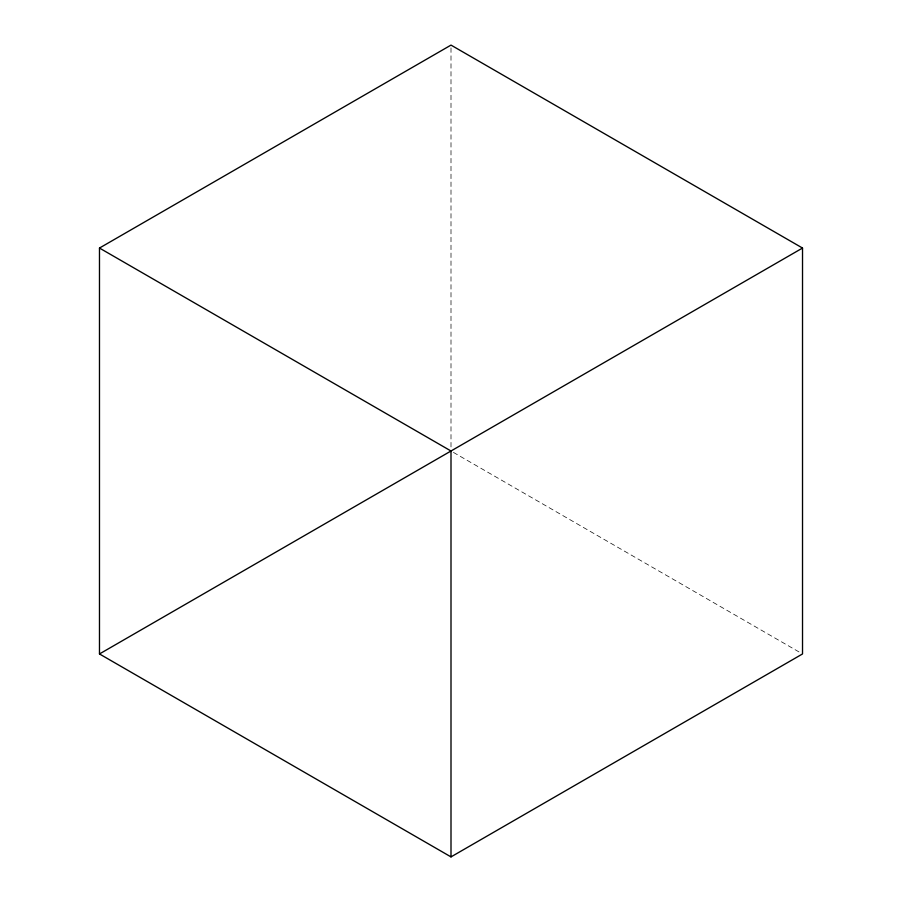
<?xml version="1.0" encoding="UTF-8"?>
<svg xmlns="http://www.w3.org/2000/svg" width="902" height="902" viewBox="0 0 902 902"><rect width="100%" height="100%" fill="white"/><g stroke="black" fill="none" stroke-linecap="round" stroke-linejoin="round"><path stroke-width="0.68" stroke-dasharray="4.51 3.38" d="M453.435 452.409L800.085 652.552M451 47.907L451 448.193"/><path stroke-width="1.35" d="M99.479 248.05L451 45.1L802.521 248.05L802.521 653.95L451 856.9L99.479 653.95L99.479 248.05L451 451L451 856.9M99.479 653.95L802.521 248.05"/></g></svg>
